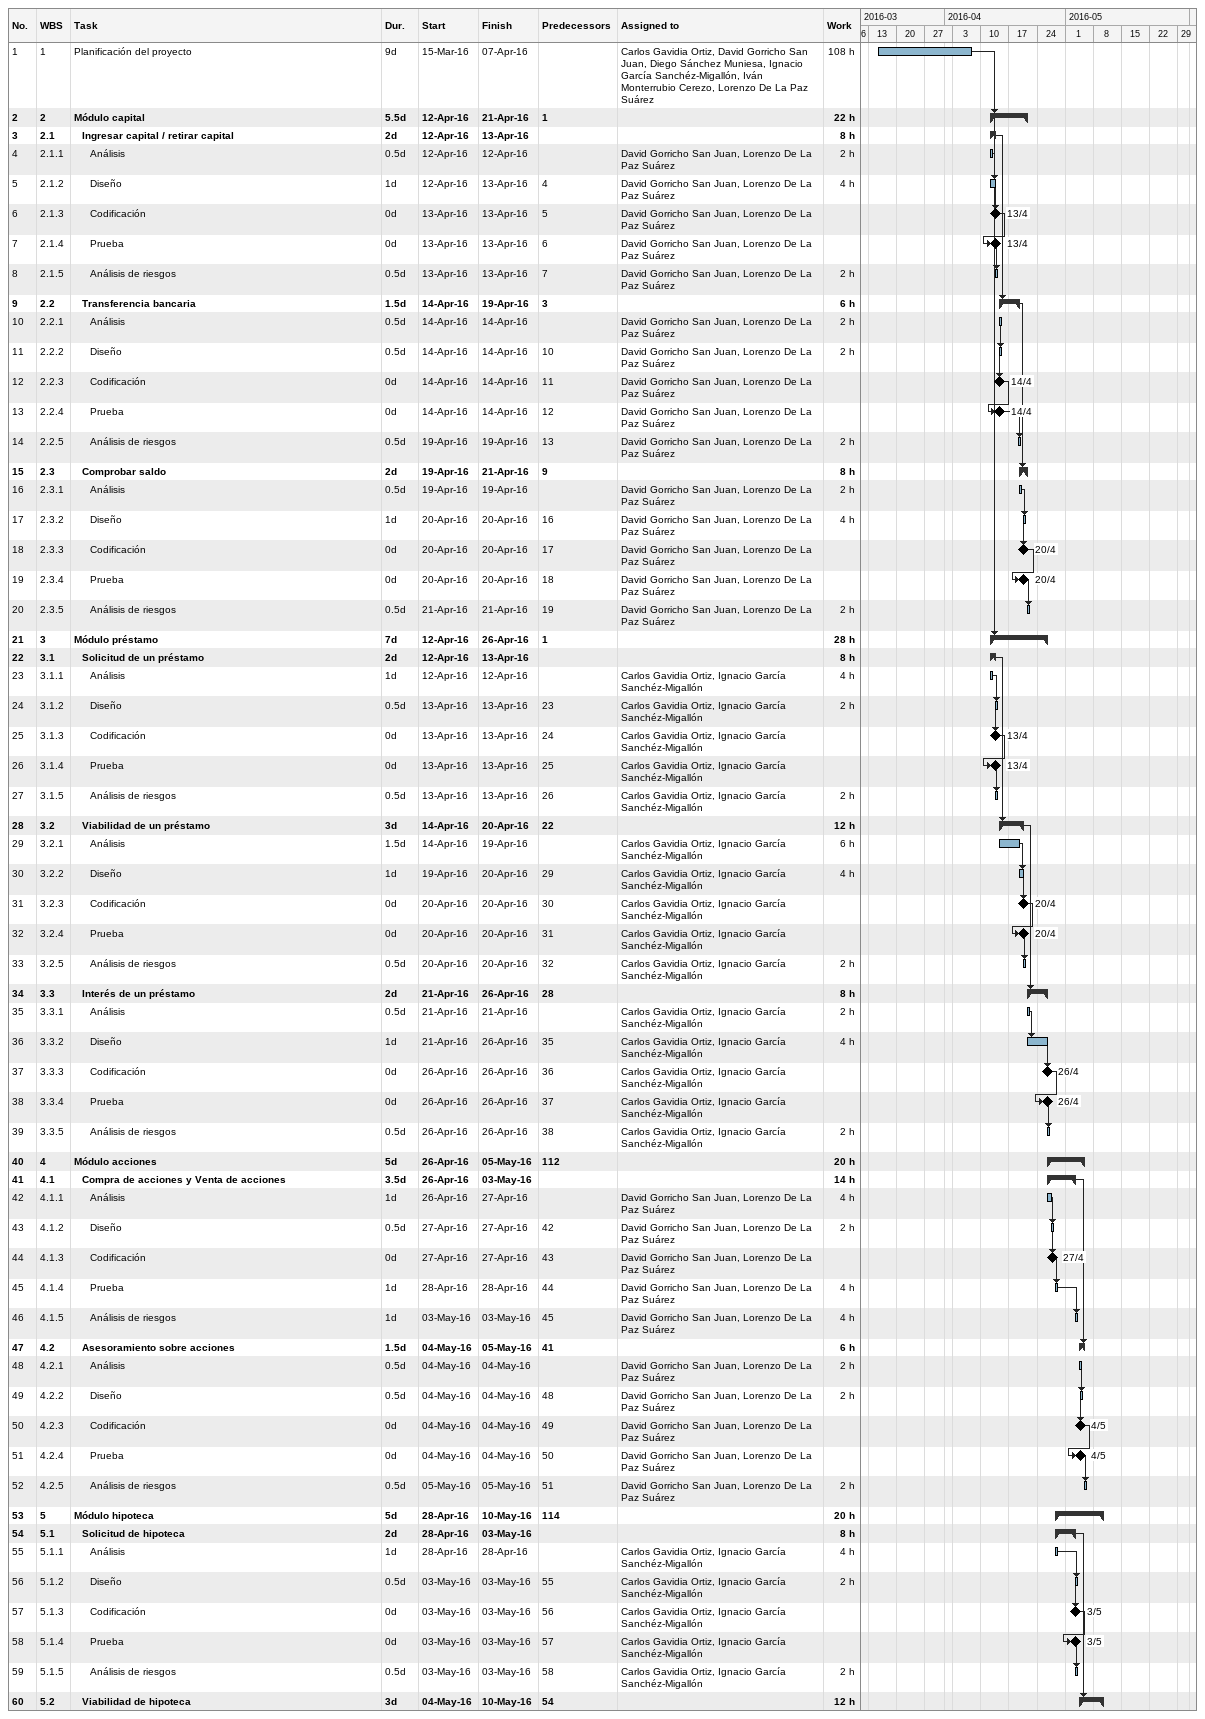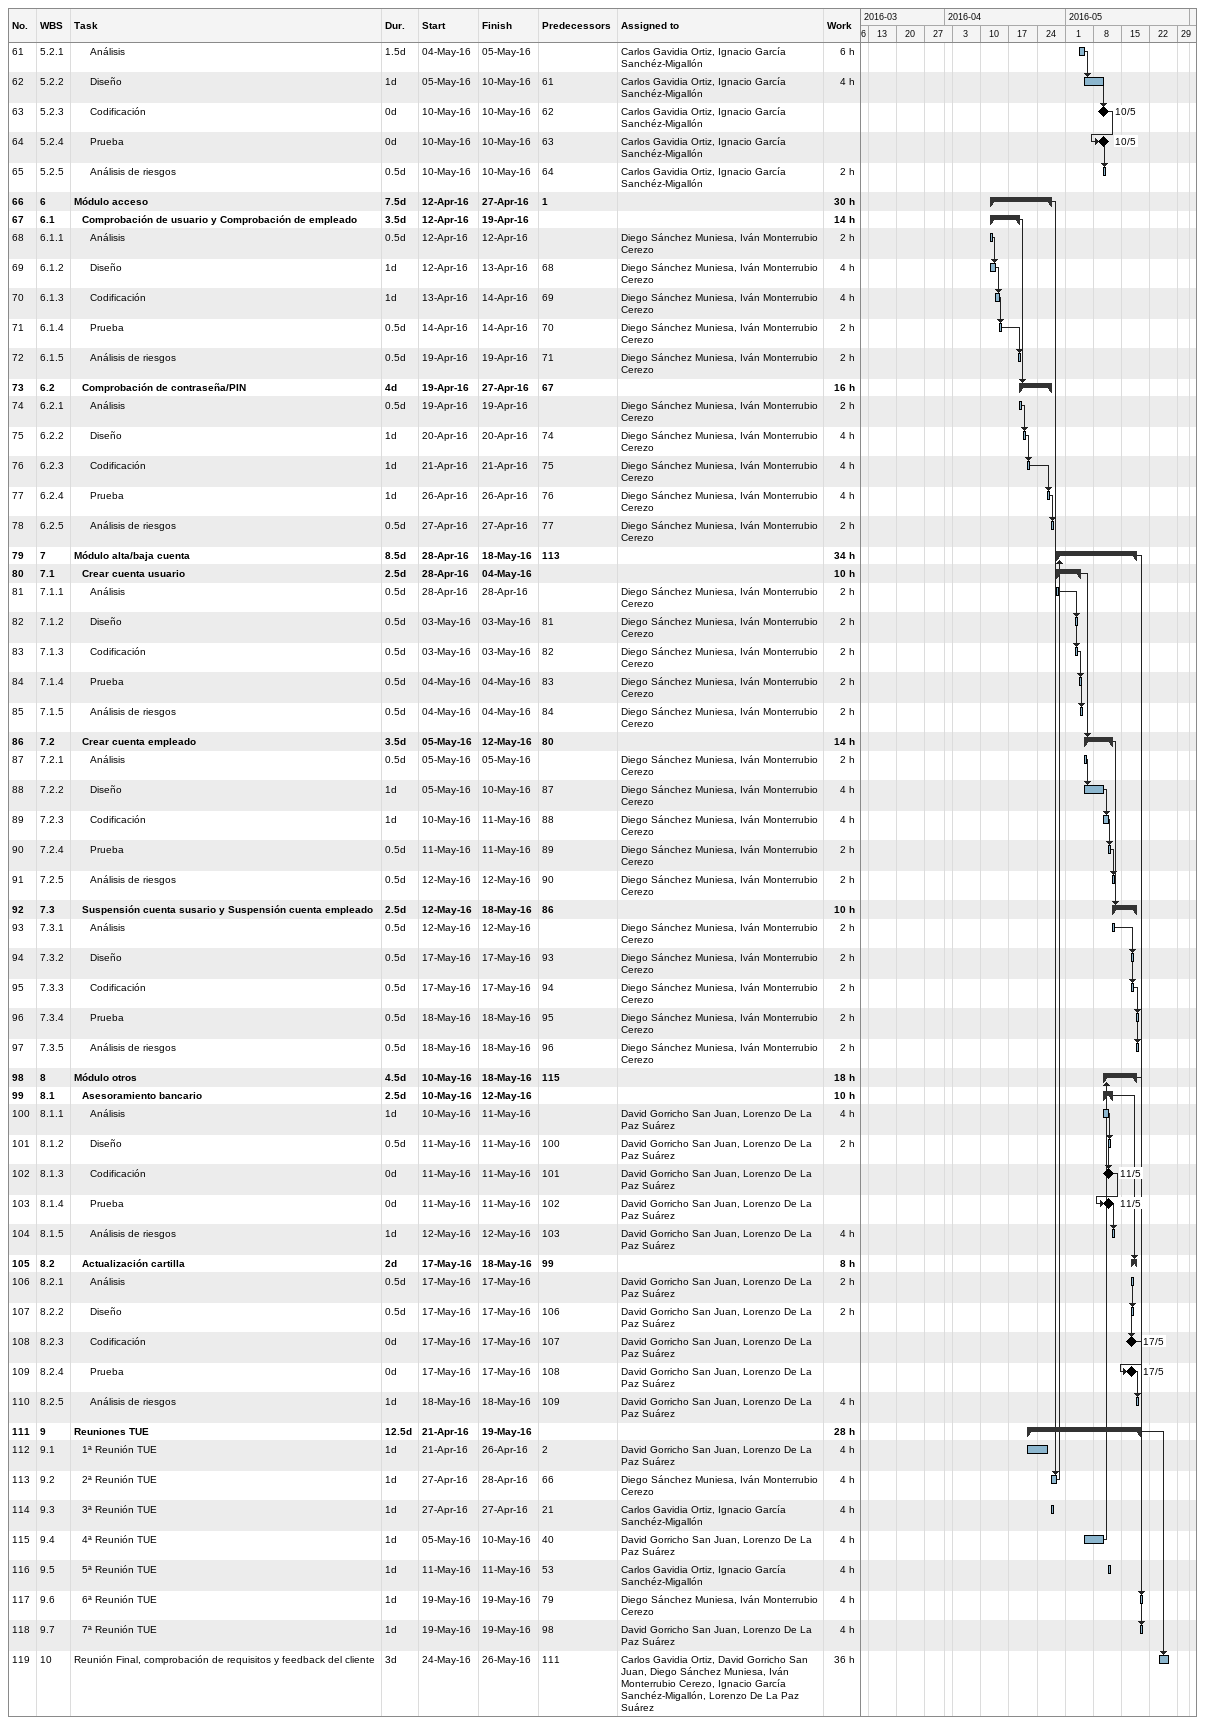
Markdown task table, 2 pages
| ID | WBS | Task | Duration | Start | Finish | Predecessors | Resources | Work (h) |
|---|---|---|---|---|---|---|---|---|
| 1 | 1 | Planificación del proyecto | 9d | 2016-03-15 | 2016-04-07 |  | Carlos Gavidia Ortiz, David Gorricho San Juan, Diego Sánchez Muniesa, Ignacio García Sanchéz-Migallón, Iván Monterrubio Cerezo, Lorenzo De La Paz Suárez | 108 |
| 2 | 2 | **Módulo capital** | 5.5d | 2016-04-12 | 2016-04-21 | 1 |  | 22 |
| 3 | 2.1 | **Ingresar capital / retirar capital** | 2d | 2016-04-12 | 2016-04-13 |  |  | 8 |
| 4 | 2.1.1 | Análisis | 0.5d | 2016-04-12 | 2016-04-12 |  | David Gorricho San Juan, Lorenzo De La Paz Suárez | 2 |
| 5 | 2.1.2 | Diseño | 1d | 2016-04-12 | 2016-04-13 | 4 | David Gorricho San Juan, Lorenzo De La Paz Suárez | 4 |
| 6 | 2.1.3 | Codificación | 0d | 2016-04-13 | 2016-04-13 | 5 | David Gorricho San Juan, Lorenzo De La Paz Suárez |  |
| 7 | 2.1.4 | Prueba | 0d | 2016-04-13 | 2016-04-13 | 6 | David Gorricho San Juan, Lorenzo De La Paz Suárez |  |
| 8 | 2.1.5 | Análisis de riesgos | 0.5d | 2016-04-13 | 2016-04-13 | 7 | David Gorricho San Juan, Lorenzo De La Paz Suárez | 2 |
| 9 | 2.2 | **Transferencia bancaria** | 1.5d | 2016-04-14 | 2016-04-19 | 3 |  | 6 |
| 10 | 2.2.1 | Análisis | 0.5d | 2016-04-14 | 2016-04-14 |  | David Gorricho San Juan, Lorenzo De La Paz Suárez | 2 |
| 11 | 2.2.2 | Diseño | 0.5d | 2016-04-14 | 2016-04-14 | 10 | David Gorricho San Juan, Lorenzo De La Paz Suárez | 2 |
| 12 | 2.2.3 | Codificación | 0d | 2016-04-14 | 2016-04-14 | 11 | David Gorricho San Juan, Lorenzo De La Paz Suárez |  |
| 13 | 2.2.4 | Prueba | 0d | 2016-04-14 | 2016-04-14 | 12 | David Gorricho San Juan, Lorenzo De La Paz Suárez |  |
| 14 | 2.2.5 | Análisis de riesgos | 0.5d | 2016-04-19 | 2016-04-19 | 13 | David Gorricho San Juan, Lorenzo De La Paz Suárez | 2 |
| 15 | 2.3 | **Comprobar saldo** | 2d | 2016-04-19 | 2016-04-21 | 9 |  | 8 |
| 16 | 2.3.1 | Análisis | 0.5d | 2016-04-19 | 2016-04-19 |  | David Gorricho San Juan, Lorenzo De La Paz Suárez | 2 |
| 17 | 2.3.2 | Diseño | 1d | 2016-04-20 | 2016-04-20 | 16 | David Gorricho San Juan, Lorenzo De La Paz Suárez | 4 |
| 18 | 2.3.3 | Codificación | 0d | 2016-04-20 | 2016-04-20 | 17 | David Gorricho San Juan, Lorenzo De La Paz Suárez |  |
| 19 | 2.3.4 | Prueba | 0d | 2016-04-20 | 2016-04-20 | 18 | David Gorricho San Juan, Lorenzo De La Paz Suárez |  |
| 20 | 2.3.5 | Análisis de riesgos | 0.5d | 2016-04-21 | 2016-04-21 | 19 | David Gorricho San Juan, Lorenzo De La Paz Suárez | 2 |
| 21 | 3 | **Módulo préstamo** | 7d | 2016-04-12 | 2016-04-26 | 1 |  | 28 |
| 22 | 3.1 | **Solicitud de un préstamo** | 2d | 2016-04-12 | 2016-04-13 |  |  | 8 |
| 23 | 3.1.1 | Análisis | 1d | 2016-04-12 | 2016-04-12 |  | Carlos Gavidia Ortiz, Ignacio García Sanchéz-Migallón | 4 |
| 24 | 3.1.2 | Diseño | 0.5d | 2016-04-13 | 2016-04-13 | 23 | Carlos Gavidia Ortiz, Ignacio García Sanchéz-Migallón | 2 |
| 25 | 3.1.3 | Codificación | 0d | 2016-04-13 | 2016-04-13 | 24 | Carlos Gavidia Ortiz, Ignacio García Sanchéz-Migallón |  |
| 26 | 3.1.4 | Prueba | 0d | 2016-04-13 | 2016-04-13 | 25 | Carlos Gavidia Ortiz, Ignacio García Sanchéz-Migallón |  |
| 27 | 3.1.5 | Análisis de riesgos | 0.5d | 2016-04-13 | 2016-04-13 | 26 | Carlos Gavidia Ortiz, Ignacio García Sanchéz-Migallón | 2 |
| 28 | 3.2 | **Viabilidad de un préstamo** | 3d | 2016-04-14 | 2016-04-20 | 22 |  | 12 |
| 29 | 3.2.1 | Análisis | 1.5d | 2016-04-14 | 2016-04-19 |  | Carlos Gavidia Ortiz, Ignacio García Sanchéz-Migallón | 6 |
| 30 | 3.2.2 | Diseño | 1d | 2016-04-19 | 2016-04-20 | 29 | Carlos Gavidia Ortiz, Ignacio García Sanchéz-Migallón | 4 |
| 31 | 3.2.3 | Codificación | 0d | 2016-04-20 | 2016-04-20 | 30 | Carlos Gavidia Ortiz, Ignacio García Sanchéz-Migallón |  |
| 32 | 3.2.4 | Prueba | 0d | 2016-04-20 | 2016-04-20 | 31 | Carlos Gavidia Ortiz, Ignacio García Sanchéz-Migallón |  |
| 33 | 3.2.5 | Análisis de riesgos | 0.5d | 2016-04-20 | 2016-04-20 | 32 | Carlos Gavidia Ortiz, Ignacio García Sanchéz-Migallón | 2 |
| 34 | 3.3 | **Interés de un préstamo** | 2d | 2016-04-21 | 2016-04-26 | 28 |  | 8 |
| 35 | 3.3.1 | Análisis | 0.5d | 2016-04-21 | 2016-04-21 |  | Carlos Gavidia Ortiz, Ignacio García Sanchéz-Migallón | 2 |
| 36 | 3.3.2 | Diseño | 1d | 2016-04-21 | 2016-04-26 | 35 | Carlos Gavidia Ortiz, Ignacio García Sanchéz-Migallón | 4 |
| 37 | 3.3.3 | Codificación | 0d | 2016-04-26 | 2016-04-26 | 36 | Carlos Gavidia Ortiz, Ignacio García Sanchéz-Migallón |  |
| 38 | 3.3.4 | Prueba | 0d | 2016-04-26 | 2016-04-26 | 37 | Carlos Gavidia Ortiz, Ignacio García Sanchéz-Migallón |  |
| 39 | 3.3.5 | Análisis de riesgos | 0.5d | 2016-04-26 | 2016-04-26 | 38 | Carlos Gavidia Ortiz, Ignacio García Sanchéz-Migallón | 2 |
| 40 | 4 | **Módulo acciones** | 5d | 2016-04-26 | 2016-05-05 | 112 |  | 20 |
| 41 | 4.1 | **Compra de acciones y Venta de acciones** | 3.5d | 2016-04-26 | 2016-05-03 |  |  | 14 |
| 42 | 4.1.1 | Análisis | 1d | 2016-04-26 | 2016-04-27 |  | David Gorricho San Juan, Lorenzo De La Paz Suárez | 4 |
| 43 | 4.1.2 | Diseño | 0.5d | 2016-04-27 | 2016-04-27 | 42 | David Gorricho San Juan, Lorenzo De La Paz Suárez | 2 |
| 44 | 4.1.3 | Codificación | 0d | 2016-04-27 | 2016-04-27 | 43 | David Gorricho San Juan, Lorenzo De La Paz Suárez |  |
| 45 | 4.1.4 | Prueba | 1d | 2016-04-28 | 2016-04-28 | 44 | David Gorricho San Juan, Lorenzo De La Paz Suárez | 4 |
| 46 | 4.1.5 | Análisis de riesgos | 1d | 2016-05-03 | 2016-05-03 | 45 | David Gorricho San Juan, Lorenzo De La Paz Suárez | 4 |
| 47 | 4.2 | **Asesoramiento sobre acciones** | 1.5d | 2016-05-04 | 2016-05-05 | 41 |  | 6 |
| 48 | 4.2.1 | Análisis | 0.5d | 2016-05-04 | 2016-05-04 |  | David Gorricho San Juan, Lorenzo De La Paz Suárez | 2 |
| 49 | 4.2.2 | Diseño | 0.5d | 2016-05-04 | 2016-05-04 | 48 | David Gorricho San Juan, Lorenzo De La Paz Suárez | 2 |
| 50 | 4.2.3 | Codificación | 0d | 2016-05-04 | 2016-05-04 | 49 | David Gorricho San Juan, Lorenzo De La Paz Suárez |  |
| 51 | 4.2.4 | Prueba | 0d | 2016-05-04 | 2016-05-04 | 50 | David Gorricho San Juan, Lorenzo De La Paz Suárez |  |
| 52 | 4.2.5 | Análisis de riesgos | 0.5d | 2016-05-05 | 2016-05-05 | 51 | David Gorricho San Juan, Lorenzo De La Paz Suárez | 2 |
| 53 | 5 | **Módulo hipoteca** | 5d | 2016-04-28 | 2016-05-10 | 114 |  | 20 |
| 54 | 5.1 | **Solicitud de hipoteca** | 2d | 2016-04-28 | 2016-05-03 |  |  | 8 |
| 55 | 5.1.1 | Análisis | 1d | 2016-04-28 | 2016-04-28 |  | Carlos Gavidia Ortiz, Ignacio García Sanchéz-Migallón | 4 |
| 56 | 5.1.2 | Diseño | 0.5d | 2016-05-03 | 2016-05-03 | 55 | Carlos Gavidia Ortiz, Ignacio García Sanchéz-Migallón | 2 |
| 57 | 5.1.3 | Codificación | 0d | 2016-05-03 | 2016-05-03 | 56 | Carlos Gavidia Ortiz, Ignacio García Sanchéz-Migallón |  |
| 58 | 5.1.4 | Prueba | 0d | 2016-05-03 | 2016-05-03 | 57 | Carlos Gavidia Ortiz, Ignacio García Sanchéz-Migallón |  |
| 59 | 5.1.5 | Análisis de riesgos | 0.5d | 2016-05-03 | 2016-05-03 | 58 | Carlos Gavidia Ortiz, Ignacio García Sanchéz-Migallón | 2 |
| 60 | 5.2 | **Viabilidad de hipoteca** | 3d | 2016-05-04 | 2016-05-10 | 54 |  | 12 |
| 61 | 5.2.1 | Análisis | 1.5d | 2016-05-04 | 2016-05-05 |  | Carlos Gavidia Ortiz, Ignacio García Sanchéz-Migallón | 6 |
| 62 | 5.2.2 | Diseño | 1d | 2016-05-05 | 2016-05-10 | 61 | Carlos Gavidia Ortiz, Ignacio García Sanchéz-Migallón | 4 |
| 63 | 5.2.3 | Codificación | 0d | 2016-05-10 | 2016-05-10 | 62 | Carlos Gavidia Ortiz, Ignacio García Sanchéz-Migallón |  |
| 64 | 5.2.4 | Prueba | 0d | 2016-05-10 | 2016-05-10 | 63 | Carlos Gavidia Ortiz, Ignacio García Sanchéz-Migallón |  |
| 65 | 5.2.5 | Análisis de riesgos | 0.5d | 2016-05-10 | 2016-05-10 | 64 | Carlos Gavidia Ortiz, Ignacio García Sanchéz-Migallón | 2 |
| 66 | 6 | **Módulo acceso** | 7.5d | 2016-04-12 | 2016-04-27 | 1 |  | 30 |
| 67 | 6.1 | **Comprobación de usuario y Comprobación de empleado** | 3.5d | 2016-04-12 | 2016-04-19 |  |  | 14 |
| 68 | 6.1.1 | Análisis | 0.5d | 2016-04-12 | 2016-04-12 |  | Diego Sánchez Muniesa, Iván Monterrubio Cerezo | 2 |
| 69 | 6.1.2 | Diseño | 1d | 2016-04-12 | 2016-04-13 | 68 | Diego Sánchez Muniesa, Iván Monterrubio Cerezo | 4 |
| 70 | 6.1.3 | Codificación | 1d | 2016-04-13 | 2016-04-14 | 69 | Diego Sánchez Muniesa, Iván Monterrubio Cerezo | 4 |
| 71 | 6.1.4 | Prueba | 0.5d | 2016-04-14 | 2016-04-14 | 70 | Diego Sánchez Muniesa, Iván Monterrubio Cerezo | 2 |
| 72 | 6.1.5 | Análisis de riesgos | 0.5d | 2016-04-19 | 2016-04-19 | 71 | Diego Sánchez Muniesa, Iván Monterrubio Cerezo | 2 |
| 73 | 6.2 | **Comprobación de contraseña/PIN** | 4d | 2016-04-19 | 2016-04-27 | 67 |  | 16 |
| 74 | 6.2.1 | Análisis | 0.5d | 2016-04-19 | 2016-04-19 |  | Diego Sánchez Muniesa, Iván Monterrubio Cerezo | 2 |
| 75 | 6.2.2 | Diseño | 1d | 2016-04-20 | 2016-04-20 | 74 | Diego Sánchez Muniesa, Iván Monterrubio Cerezo | 4 |
| 76 | 6.2.3 | Codificación | 1d | 2016-04-21 | 2016-04-21 | 75 | Diego Sánchez Muniesa, Iván Monterrubio Cerezo | 4 |
| 77 | 6.2.4 | Prueba | 1d | 2016-04-26 | 2016-04-26 | 76 | Diego Sánchez Muniesa, Iván Monterrubio Cerezo | 4 |
| 78 | 6.2.5 | Análisis de riesgos | 0.5d | 2016-04-27 | 2016-04-27 | 77 | Diego Sánchez Muniesa, Iván Monterrubio Cerezo | 2 |
| 79 | 7 | **Módulo alta/baja cuenta** | 8.5d | 2016-04-28 | 2016-05-18 | 113 |  | 34 |
| 80 | 7.1 | **Crear cuenta usuario** | 2.5d | 2016-04-28 | 2016-05-04 |  |  | 10 |
| 81 | 7.1.1 | Análisis | 0.5d | 2016-04-28 | 2016-04-28 |  | Diego Sánchez Muniesa, Iván Monterrubio Cerezo | 2 |
| 82 | 7.1.2 | Diseño | 0.5d | 2016-05-03 | 2016-05-03 | 81 | Diego Sánchez Muniesa, Iván Monterrubio Cerezo | 2 |
| 83 | 7.1.3 | Codificación | 0.5d | 2016-05-03 | 2016-05-03 | 82 | Diego Sánchez Muniesa, Iván Monterrubio Cerezo | 2 |
| 84 | 7.1.4 | Prueba | 0.5d | 2016-05-04 | 2016-05-04 | 83 | Diego Sánchez Muniesa, Iván Monterrubio Cerezo | 2 |
| 85 | 7.1.5 | Análisis de riesgos | 0.5d | 2016-05-04 | 2016-05-04 | 84 | Diego Sánchez Muniesa, Iván Monterrubio Cerezo | 2 |
| 86 | 7.2 | **Crear cuenta empleado** | 3.5d | 2016-05-05 | 2016-05-12 | 80 |  | 14 |
| 87 | 7.2.1 | Análisis | 0.5d | 2016-05-05 | 2016-05-05 |  | Diego Sánchez Muniesa, Iván Monterrubio Cerezo | 2 |
| 88 | 7.2.2 | Diseño | 1d | 2016-05-05 | 2016-05-10 | 87 | Diego Sánchez Muniesa, Iván Monterrubio Cerezo | 4 |
| 89 | 7.2.3 | Codificación | 1d | 2016-05-10 | 2016-05-11 | 88 | Diego Sánchez Muniesa, Iván Monterrubio Cerezo | 4 |
| 90 | 7.2.4 | Prueba | 0.5d | 2016-05-11 | 2016-05-11 | 89 | Diego Sánchez Muniesa, Iván Monterrubio Cerezo | 2 |
| 91 | 7.2.5 | Análisis de riesgos | 0.5d | 2016-05-12 | 2016-05-12 | 90 | Diego Sánchez Muniesa, Iván Monterrubio Cerezo | 2 |
| 92 | 7.3 | **Suspensión cuenta susario y Suspensión cuenta empleado** | 2.5d | 2016-05-12 | 2016-05-18 | 86 |  | 10 |
| 93 | 7.3.1 | Análisis | 0.5d | 2016-05-12 | 2016-05-12 |  | Diego Sánchez Muniesa, Iván Monterrubio Cerezo | 2 |
| 94 | 7.3.2 | Diseño | 0.5d | 2016-05-17 | 2016-05-17 | 93 | Diego Sánchez Muniesa, Iván Monterrubio Cerezo | 2 |
| 95 | 7.3.3 | Codificación | 0.5d | 2016-05-17 | 2016-05-17 | 94 | Diego Sánchez Muniesa, Iván Monterrubio Cerezo | 2 |
| 96 | 7.3.4 | Prueba | 0.5d | 2016-05-18 | 2016-05-18 | 95 | Diego Sánchez Muniesa, Iván Monterrubio Cerezo | 2 |
| 97 | 7.3.5 | Análisis de riesgos | 0.5d | 2016-05-18 | 2016-05-18 | 96 | Diego Sánchez Muniesa, Iván Monterrubio Cerezo | 2 |
| 98 | 8 | **Módulo otros** | 4.5d | 2016-05-10 | 2016-05-18 | 115 |  | 18 |
| 99 | 8.1 | **Asesoramiento bancario** | 2.5d | 2016-05-10 | 2016-05-12 |  |  | 10 |
| 100 | 8.1.1 | Análisis | 1d | 2016-05-10 | 2016-05-11 |  | David Gorricho San Juan, Lorenzo De La Paz Suárez | 4 |
| 101 | 8.1.2 | Diseño | 0.5d | 2016-05-11 | 2016-05-11 | 100 | David Gorricho San Juan, Lorenzo De La Paz Suárez | 2 |
| 102 | 8.1.3 | Codificación | 0d | 2016-05-11 | 2016-05-11 | 101 | David Gorricho San Juan, Lorenzo De La Paz Suárez |  |
| 103 | 8.1.4 | Prueba | 0d | 2016-05-11 | 2016-05-11 | 102 | David Gorricho San Juan, Lorenzo De La Paz Suárez |  |
| 104 | 8.1.5 | Análisis de riesgos | 1d | 2016-05-12 | 2016-05-12 | 103 | David Gorricho San Juan, Lorenzo De La Paz Suárez | 4 |
| 105 | 8.2 | **Actualización cartilla** | 2d | 2016-05-17 | 2016-05-18 | 99 |  | 8 |
| 106 | 8.2.1 | Análisis | 0.5d | 2016-05-17 | 2016-05-17 |  | David Gorricho San Juan, Lorenzo De La Paz Suárez | 2 |
| 107 | 8.2.2 | Diseño | 0.5d | 2016-05-17 | 2016-05-17 | 106 | David Gorricho San Juan, Lorenzo De La Paz Suárez | 2 |
| 108 | 8.2.3 | Codificación | 0d | 2016-05-17 | 2016-05-17 | 107 | David Gorricho San Juan, Lorenzo De La Paz Suárez |  |
| 109 | 8.2.4 | Prueba | 0d | 2016-05-17 | 2016-05-17 | 108 | David Gorricho San Juan, Lorenzo De La Paz Suárez |  |
| 110 | 8.2.5 | Análisis de riesgos | 1d | 2016-05-18 | 2016-05-18 | 109 | David Gorricho San Juan, Lorenzo De La Paz Suárez | 4 |
| 111 | 9 | **Reuniones TUE** | 12.5d | 2016-04-21 | 2016-05-19 |  |  | 28 |
| 112 | 9.1 | 1ª Reunión TUE | 1d | 2016-04-21 | 2016-04-26 | 2 | David Gorricho San Juan, Lorenzo De La Paz Suárez | 4 |
| 113 | 9.2 | 2ª Reunión TUE | 1d | 2016-04-27 | 2016-04-28 | 66 | Diego Sánchez Muniesa, Iván Monterrubio Cerezo | 4 |
| 114 | 9.3 | 3ª Reunión TUE | 1d | 2016-04-27 | 2016-04-27 | 21 | Carlos Gavidia Ortiz, Ignacio García Sanchéz-Migallón | 4 |
| 115 | 9.4 | 4ª Reunión TUE | 1d | 2016-05-05 | 2016-05-10 | 40 | David Gorricho San Juan, Lorenzo De La Paz Suárez | 4 |
| 116 | 9.5 | 5ª Reunión TUE | 1d | 2016-05-11 | 2016-05-11 | 53 | Carlos Gavidia Ortiz, Ignacio García Sanchéz-Migallón | 4 |
| 117 | 9.6 | 6ª Reunión TUE | 1d | 2016-05-19 | 2016-05-19 | 79 | Diego Sánchez Muniesa, Iván Monterrubio Cerezo | 4 |
| 118 | 9.7 | 7ª Reunión TUE | 1d | 2016-05-19 | 2016-05-19 | 98 | David Gorricho San Juan, Lorenzo De La Paz Suárez | 4 |
| 119 | 10 | Reunión Final, comprobación de requisitos y feedback del cliente | 3d | 2016-05-24 | 2016-05-26 | 111 | Carlos Gavidia Ortiz, David Gorricho San Juan, Diego Sánchez Muniesa, Iván Monterrubio Cerezo, Ignacio García Sanchéz-Migallón, Lorenzo De La Paz Suárez | 36 |
